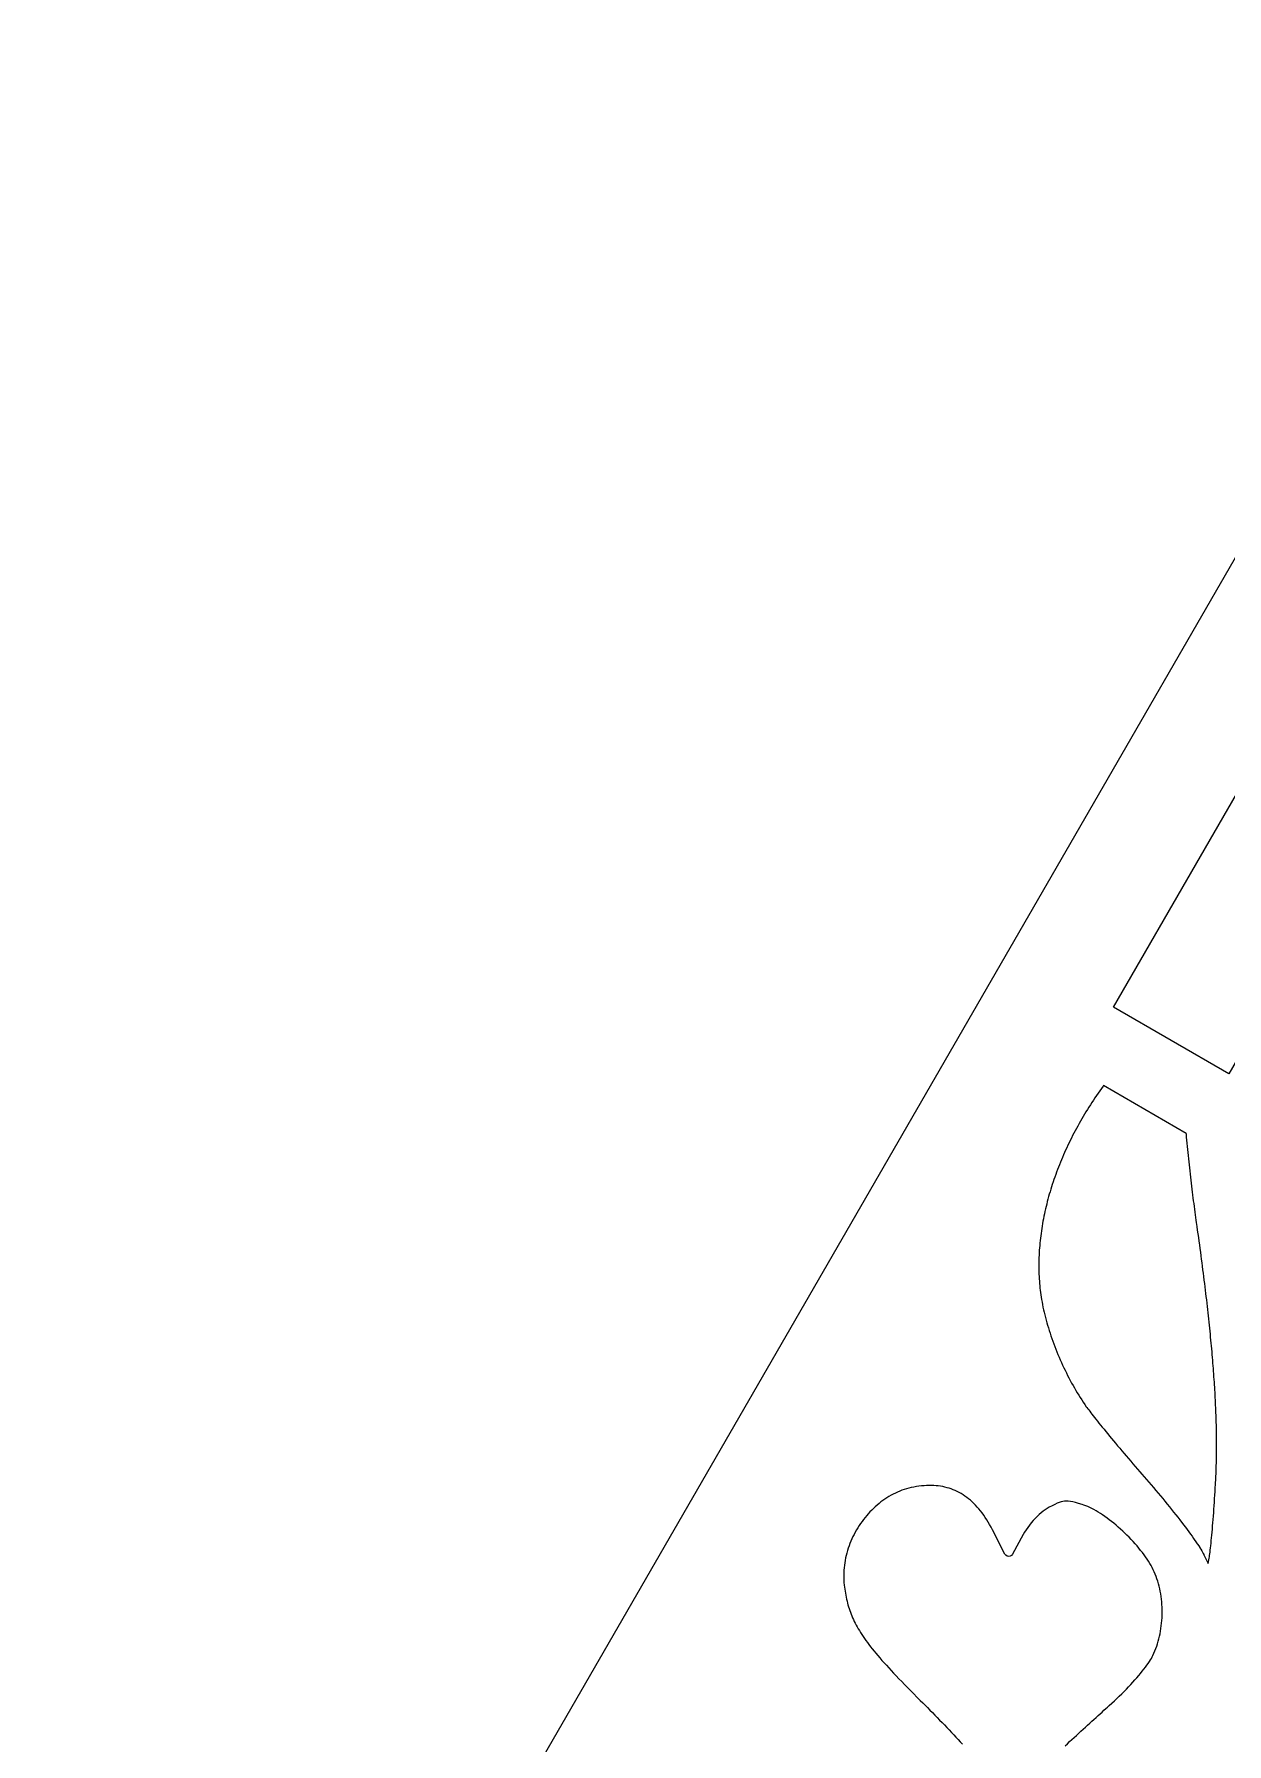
# Model space of a CAD drawing. Header units: millimetres. Extents: x 10 to 410, y 18 to 283.
# Drawn here: x 232 to 259.77, y 241.82 to 281.62 of the extents above; entities that cross this region are included whole.
import ezdxf

# ---------------------------------------------------------------- set-up
doc = ezdxf.new("R2010")
doc.units = ezdxf.units.MM
doc.layers.add('CUT', color=1, linetype='Continuous')

msp = doc.modelspace()

# ---------------------------------------------------------------- linework, layer by layer
at = {"layer": 'CUT'}
for points in [[(337, 160.3782), (372, 221), (337, 281.6218), (267, 281.6218), (232, 221), (267, 160.3782)], [(263.8673, 264.4356), (259.8173, 257.4208), (257.1327, 258.9708), (261.1827, 265.9856)], [(256.8976, 257.1435), (256.8852, 257.1266), (256.847, 257.0736), (256.8091, 257.0204), (256.7718, 256.9671), (256.7348, 256.9135), (256.6983, 256.8597), (256.6623, 256.8058), (256.6268, 256.7517), (256.5917, 256.6975), (256.5571, 256.643), (256.5228, 256.5884), (256.4891, 256.5338), (256.456, 256.479), (256.4232, 256.4239), (256.3909, 256.3687), (256.3591, 256.3134), (256.3277, 256.258), (256.2969, 256.2025), (256.2666, 256.1469), (256.2367, 256.0911), (256.2072, 256.0351), (256.1783, 255.9793), (256.15, 255.9232), (256.122, 255.8669), (256.0945, 255.8107), (256.0676, 255.7544), (256.0412, 255.698), (256.0152, 255.6413), (255.9898, 255.5848), (255.9649, 255.5281), (255.9404, 255.4712), (255.9164, 255.4145), (255.893, 255.3577), (255.8701, 255.3008), (255.8477, 255.2438), (255.8258, 255.1868), (255.8044, 255.1298), (255.7836, 255.0726), (255.7631, 255.0155), (255.7433, 254.9585), (255.7241, 254.9012), (255.7052, 254.844), (255.687, 254.7869), (255.6693, 254.7297), (255.6521, 254.6725), (255.6354, 254.6152), (255.6193, 254.5581), (255.6037, 254.5008), (255.5886, 254.4436), (255.574, 254.3864), (255.56, 254.3294), (255.5467, 254.2723), (255.5337, 254.2151), (255.5213, 254.158), (255.5095, 254.1011), (255.4983, 254.0441), (255.4876, 253.9872), (255.4774, 253.9303), (255.4678, 253.8735), (255.4588, 253.8167), (255.4503, 253.76), (255.4424, 253.7035), (255.435, 253.6469), (255.4281, 253.5904), (255.4219, 253.5341), (255.4162, 253.4777), (255.4111, 253.4217), (255.4066, 253.3655), (255.4026, 253.3095), (255.3992, 253.2537), (255.3964, 253.1978), (255.3941, 253.1422), (255.3925, 253.0866), (255.3914, 253.0312), (255.3909, 252.9758), (255.391, 252.9207), (255.3917, 252.8656), (255.3929, 252.8107), (255.3947, 252.756), (255.3972, 252.7013), (255.4001, 252.6468), (255.4037, 252.5926), (255.408, 252.5385), (255.4128, 252.4845), (255.4181, 252.4307), (255.4241, 252.3771), (255.4308, 252.3236), (255.4379, 252.2703), (255.4457, 252.2173), (255.4549, 252.16), (255.465, 252.1022), (255.476, 252.0439), (255.4878, 251.9851), (255.5005, 251.9258), (255.514, 251.8662), (255.5284, 251.8062), (255.5436, 251.7458), (255.5597, 251.685), (255.5764, 251.6241), (255.5941, 251.5628), (255.6125, 251.5014), (255.6317, 251.4397), (255.6516, 251.3779), (255.6723, 251.316), (255.6937, 251.2539), (255.7158, 251.1919), (255.7385, 251.1299), (255.762, 251.0679), (255.7862, 251.0058), (255.8109, 250.9439), (255.8365, 250.8821), (255.8625, 250.8204), (255.8892, 250.759), (255.9166, 250.6976), (255.9444, 250.6366), (255.9729, 250.5759), (256.002, 250.5154), (256.0316, 250.4553), (256.0617, 250.3957), (256.0924, 250.3363), (256.1236, 250.2774), (256.1552, 250.2191), (256.1874, 250.1612), (256.22, 250.1037), (256.2531, 250.047), (256.2865, 249.9909), (256.3204, 249.9353), (256.3549, 249.8804), (256.3896, 249.8263), (256.4247, 249.7728), (256.4602, 249.7201), (256.496, 249.6683), (256.5122, 249.6456), (256.5307, 249.6201), (256.5515, 249.5921), (256.5747, 249.5614), (256.5998, 249.5284), (256.627, 249.4933), (256.6563, 249.4558), (256.6874, 249.4163), (256.7203, 249.3748), (256.7548, 249.3315), (256.791, 249.2865), (256.8288, 249.2396), (256.8681, 249.1912), (256.9087, 249.1414), (256.9507, 249.09), (256.9939, 249.0375), (257.0383, 248.9837), (257.0838, 248.9287), (257.1302, 248.8728), (257.1777, 248.8159), (257.226, 248.7583), (257.2752, 248.6997), (257.325, 248.6406), (257.3753, 248.5809), (257.4263, 248.5207), (257.4778, 248.4602), (257.5298, 248.3993), (257.5821, 248.3381), (257.6345, 248.277), (257.6872, 248.2158), (257.74, 248.1546), (257.7929, 248.0937), (257.8457, 248.033), (257.8984, 247.9724), (257.9527, 247.91), (257.953, 247.9097), (258.0072, 247.8469), (258.0075, 247.8466), (258.0615, 247.7835), (258.0617, 247.7832), (258.1155, 247.7198), (258.1157, 247.7196), (258.1692, 247.6562), (258.1696, 247.6558), (258.2226, 247.5923), (258.2228, 247.5921), (258.2754, 247.5287), (258.2756, 247.5283), (258.3276, 247.4651), (258.3278, 247.4649), (258.3792, 247.402), (258.3795, 247.4017), (258.4302, 247.3392), (258.4304, 247.3389), (258.4803, 247.2769), (258.4806, 247.2765), (258.5296, 247.215), (258.5298, 247.2148), (258.5779, 247.1541), (258.5782, 247.1537), (258.6253, 247.0937), (258.6255, 247.0934), (258.6714, 247.0344), (258.6716, 247.0341), (258.7165, 246.976), (258.7169, 246.9756), (258.7604, 246.9186), (258.7607, 246.9182), (258.8029, 246.8624), (258.803, 246.8622), (258.8439, 246.8078), (258.8444, 246.8072), (258.8837, 246.7541), (258.884, 246.7537), (258.9218, 246.7021), (258.9221, 246.7016), (258.9583, 246.6516), (258.9588, 246.651), (258.9932, 246.6027), (258.9935, 246.6022), (259.0261, 246.5558), (259.0266, 246.5551), (259.0574, 246.5105), (259.0579, 246.5098), (259.0868, 246.4672), (259.0873, 246.4664), (259.1141, 246.426), (259.1148, 246.4249), (259.1395, 246.3866), (259.1402, 246.3855), (259.1627, 246.3496), (259.1636, 246.3482), (259.1839, 246.3146), (259.1848, 246.3131), (259.2028, 246.2821), (259.2041, 246.2798), (259.2196, 246.2514), (259.2209, 246.2489), (259.234, 246.2232), (259.2349, 246.2214), (259.3355, 246.0138), (259.3577, 246.1405), (259.3624, 246.1691), (259.3673, 246.202), (259.3725, 246.2398), (259.3779, 246.2819), (259.3834, 246.3282), (259.3891, 246.3783), (259.395, 246.4321), (259.4009, 246.4891), (259.4069, 246.5496), (259.413, 246.6128), (259.4191, 246.6789), (259.4254, 246.7476), (259.4316, 246.8184), (259.4377, 246.8916), (259.4439, 246.9666), (259.45, 247.0433), (259.4561, 247.1216), (259.4622, 247.2011), (259.4681, 247.2816), (259.4738, 247.3631), (259.4795, 247.4452), (259.485, 247.5278), (259.4904, 247.6106), (259.4956, 247.6934), (259.5005, 247.7761), (259.5053, 247.8584), (259.5079, 247.9065), (259.5104, 247.9548), (259.5127, 248.0034), (259.5149, 248.0523), (259.517, 248.1012), (259.5189, 248.1505), (259.5207, 248.2), (259.5222, 248.2498), (259.5237, 248.2998), (259.525, 248.3499), (259.5261, 248.4006), (259.5272, 248.4513), (259.528, 248.5022), (259.5287, 248.5536), (259.5293, 248.6052), (259.5297, 248.657), (259.5299, 248.7091), (259.53, 248.7616), (259.53, 248.8143), (259.5298, 248.8672), (259.5294, 248.9206), (259.5289, 248.9742), (259.5282, 249.0282), (259.5274, 249.0825), (259.5264, 249.1371), (259.5253, 249.192), (259.524, 249.2472), (259.5225, 249.3027), (259.5209, 249.3587), (259.5192, 249.415), (259.5173, 249.4716), (259.5152, 249.5287), (259.513, 249.586), (259.5106, 249.6436), (259.508, 249.7017), (259.5053, 249.7602), (259.5024, 249.819), (259.4994, 249.8783), (259.4963, 249.9378), (259.4929, 249.9978), (259.4894, 250.0583), (259.4857, 250.1191), (259.4819, 250.1803), (259.4779, 250.2419), (259.4737, 250.3039), (259.4694, 250.3664), (259.465, 250.4293), (259.4603, 250.4926), (259.4555, 250.5564), (259.4505, 250.6206), (259.4454, 250.6852), (259.44, 250.7503), (259.4347, 250.8159), (259.429, 250.8819), (259.4232, 250.9483), (259.4172, 251.0154), (259.4111, 251.0828), (259.4048, 251.1506), (259.3984, 251.219), (259.3917, 251.2878), (259.3849, 251.3572), (259.3779, 251.4271), (259.3708, 251.4975), (259.3635, 251.5683), (259.3561, 251.6397), (259.3484, 251.7115), (259.3406, 251.784), (259.3326, 251.8569), (259.3244, 251.9304), (259.3161, 252.0043), (259.3075, 252.0789), (259.299, 252.154), (259.2901, 252.2296), (259.2811, 252.3058), (259.2719, 252.3825), (259.2625, 252.4598), (259.253, 252.5377), (259.2433, 252.6162), (259.2334, 252.6953), (259.2234, 252.7748), (259.2131, 252.855), (259.2027, 252.9358), (259.1921, 253.0171), (259.1814, 253.0991), (259.1705, 253.1818), (259.1594, 253.2649), (259.1481, 253.3487), (259.1366, 253.4331), (259.1249, 253.5182), (259.1131, 253.6039), (259.1012, 253.6902), (259.089, 253.7771), (259.0766, 253.8647), (259.0641, 253.953), (259.0556, 254.0133), (259.047, 254.0746), (259.0469, 254.0749), (259.0384, 254.137), (259.0384, 254.1372), (259.0299, 254.2003), (259.0299, 254.2005), (259.0214, 254.2645), (259.0213, 254.2648), (259.0129, 254.3295), (259.0044, 254.395), (259.0044, 254.3953), (258.996, 254.4616), (258.996, 254.4617), (258.9876, 254.5286), (258.9876, 254.5288), (258.9792, 254.5964), (258.9791, 254.5966), (258.9708, 254.6649), (258.9625, 254.7336), (258.9625, 254.7338), (258.9543, 254.8031), (258.9461, 254.8727), (258.9461, 254.8729), (258.938, 254.9431), (258.9299, 255.0135), (258.9298, 255.0137), (258.9218, 255.0845), (258.9218, 255.0846), (258.9139, 255.1556), (258.9139, 255.1558), (258.9061, 255.227), (258.8983, 255.2984), (258.8983, 255.2986), (258.8906, 255.3702), (258.8906, 255.3703), (258.883, 255.4419), (258.8829, 255.4421), (258.8754, 255.5138), (258.8754, 255.5139), (258.868, 255.5856), (258.868, 255.5858), (258.8607, 255.6574), (258.8607, 255.6575), (258.8535, 255.7291), (258.8535, 255.7292), (258.8464, 255.8006), (258.8464, 255.8007), (258.8394, 255.8719), (258.8394, 255.872), (258.8325, 255.943), (258.8324, 255.9433), (258.8257, 256.014), (258.8257, 256.0141), (258.8241, 256.0312)]]:
    msp.add_lwpolyline(points, close=True, dxfattribs=at)
msp.add_lwpolyline([(256.0045, 241.773), (256.0565, 241.8211), (256.1087, 241.8694), (256.161, 241.9178), (256.1611, 241.9179), (256.2135, 241.9662), (256.2659, 242.0145), (256.3182, 242.0627), (256.3183, 242.0628), (256.3704, 242.1107), (256.3706, 242.1109), (256.4224, 242.1583), (256.4738, 242.2055), (256.4739, 242.2056), (256.5249, 242.2523), (256.525, 242.2524), (256.5755, 242.2985), (256.5756, 242.2986), (256.6255, 242.3439), (256.6745, 242.3887), (256.6746, 242.3888), (256.723, 242.4328), (256.7705, 242.4758), (256.817, 242.5179), (256.8171, 242.518), (256.8625, 242.559), (256.9067, 242.5989), (256.9068, 242.599), (256.9498, 242.6377), (256.9499, 242.6378), (256.9917, 242.6753), (257.0317, 242.7112), (257.0912, 242.7649), (257.1497, 242.8189), (257.2076, 242.8732), (257.2644, 242.9277), (257.3202, 242.9823), (257.375, 243.037), (257.4285, 243.0915), (257.4806, 243.1457), (257.5313, 243.1996), (257.5806, 243.2531), (257.6281, 243.3058), (257.6739, 243.3579), (257.7179, 243.4091), (257.76, 243.4594), (257.8, 243.5084), (257.8377, 243.5563), (257.8732, 243.6029), (257.9065, 243.6478), (257.937, 243.691), (257.965, 243.7325), (257.9903, 243.7719), (258.0127, 243.8091), (258.032, 243.8438), (258.0485, 243.8763), (258.0725, 243.9281), (258.0952, 243.9814), (258.1165, 244.0358), (258.1364, 244.0914), (258.1548, 244.1479), (258.1717, 244.2055), (258.1873, 244.2639), (258.2014, 244.3231), (258.2141, 244.3829), (258.2252, 244.4434), (258.235, 244.5045), (258.2432, 244.5661), (258.2501, 244.6281), (258.2555, 244.6902), (258.2593, 244.7526), (258.2617, 244.8152), (258.2626, 244.8778), (258.262, 244.9404), (258.26, 245.003), (258.2565, 245.0653), (258.2515, 245.1273), (258.2451, 245.1891), (258.2372, 245.2504), (258.2278, 245.3111), (258.2169, 245.3713), (258.2046, 245.431), (258.1909, 245.4897), (258.1757, 245.5476), (258.1591, 245.6046), (258.141, 245.6607), (258.1215, 245.7158), (258.1005, 245.7696), (258.0782, 245.8222), (258.0545, 245.8735), (258.0306, 245.9212), (258.0043, 245.9697), (257.9758, 246.0189), (257.945, 246.0687), (257.9121, 246.1192), (257.8774, 246.17), (257.8408, 246.2211), (257.8023, 246.2724), (257.7621, 246.3238), (257.7205, 246.3752), (257.6774, 246.4264), (257.6329, 246.4775), (257.5872, 246.5281), (257.5403, 246.5784), (257.4924, 246.6282), (257.4437, 246.6772), (257.394, 246.7255), (257.3436, 246.7732), (257.2927, 246.8197), (257.2412, 246.8653), (257.1893, 246.9097), (257.1371, 246.953), (257.0849, 246.9951), (257.0325, 247.0355), (256.9802, 247.0746), (256.928, 247.112), (256.876, 247.1477), (256.8245, 247.1817), (256.7735, 247.2138), (256.7231, 247.2438), (256.6735, 247.2719), (256.6248, 247.2977), (256.577, 247.3213), (256.5305, 247.3425), (256.4852, 247.3612), (256.4414, 247.3776), (256.3985, 247.3916), (256.3184, 247.415), (256.2467, 247.4345), (256.1833, 247.4495), (256.1274, 247.4601), (256.0777, 247.4664), (256.0329, 247.4687), (255.9911, 247.4671), (255.9503, 247.4616), (255.9085, 247.452), (255.8639, 247.4378), (255.8147, 247.4184), (255.7599, 247.3935), (255.6986, 247.3629), (255.6308, 247.3269), (255.5857, 247.3007), (255.5399, 247.2706), (255.4931, 247.2362), (255.4455, 247.1982), (255.3979, 247.1567), (255.3505, 247.112), (255.3038, 247.065), (255.2582, 247.0156), (255.214, 246.9644), (255.1717, 246.9118), (255.1316, 246.8582), (255.0941, 246.804), (255.0595, 246.7496), (255.0277, 246.6946), (254.7756, 246.2349), (254.7529, 246.207), (254.7218, 246.1889), (254.6864, 246.183), (254.6511, 246.19), (254.6206, 246.209), (254.5988, 246.2376), (254.3119, 246.8003), (254.2792, 246.863), (254.2461, 246.9231), (254.2122, 246.9811), (254.1777, 247.0373), (254.1426, 247.0914), (254.1067, 247.1436), (254.0703, 247.1937), (254.0332, 247.2419), (253.9955, 247.2881), (253.9571, 247.3324), (253.9181, 247.3747), (253.8786, 247.415), (253.8384, 247.4534), (253.7975, 247.4898), (253.7559, 247.5245), (253.7138, 247.5572), (253.671, 247.588), (253.6276, 247.6169), (253.5835, 247.644), (253.5387, 247.6693), (253.4932, 247.6927), (253.447, 247.7143), (253.4003, 247.7341), (253.3526, 247.7521), (253.3041, 247.7684), (253.2552, 247.7828), (253.2051, 247.7954), (253.1544, 247.8063), (253.1028, 247.8154), (253.0505, 247.8227), (252.9973, 247.8281), (252.9431, 247.8318), (252.8881, 247.8337), (252.8322, 247.8338), (252.7754, 247.8321), (252.7178, 247.8285), (252.6592, 247.8231), (252.5996, 247.8158), (252.5393, 247.8067), (252.478, 247.7957), (252.4158, 247.7829), (252.3619, 247.7701), (252.3087, 247.7554), (252.2558, 247.739), (252.2035, 247.7209), (252.1519, 247.701), (252.1008, 247.6793), (252.0501, 247.656), (252.0002, 247.6311), (251.9509, 247.6046), (251.9023, 247.5765), (251.8544, 247.547), (251.8072, 247.5159), (251.7608, 247.4834), (251.7152, 247.4495), (251.6704, 247.4142), (251.6265, 247.3776), (251.5834, 247.3396), (251.5412, 247.3004), (251.5, 247.2601), (251.4599, 247.2186), (251.4207, 247.176), (251.3826, 247.1321), (251.3454, 247.0872), (251.3094, 247.0414), (251.2746, 246.9946), (251.2408, 246.9468), (251.2083, 246.8982), (251.177, 246.8488), (251.1469, 246.7985), (251.1181, 246.7475), (251.0906, 246.6956), (251.0643, 246.6432), (251.0395, 246.5902), (251.0161, 246.5365), (250.994, 246.4823), (250.9735, 246.4275), (250.9543, 246.3722), (250.9366, 246.3167), (250.9206, 246.2608), (250.9059, 246.2043), (250.8929, 246.1478), (250.8815, 246.0908), (250.8717, 246.0336), (250.8635, 245.9763), (250.8569, 245.9189), (250.8522, 245.8615), (250.849, 245.8038), (250.8477, 245.7462), (250.8481, 245.6886), (250.8503, 245.6311), (250.8543, 245.5736), (250.8601, 245.5158), (250.8662, 245.4666), (250.8728, 245.4179), (250.88, 245.3699), (250.8878, 245.3228), (250.8961, 245.2763), (250.905, 245.2306), (250.9146, 245.1856), (250.9248, 245.1411), (250.9359, 245.0971), (250.9476, 245.0535), (250.9602, 245.0103), (250.9735, 244.9674), (250.9877, 244.9249), (251.0028, 244.8825), (251.0189, 244.8401), (251.036, 244.7978), (251.054, 244.7556), (251.0731, 244.7133), (251.0933, 244.6708), (251.1146, 244.6282), (251.1371, 244.5853), (251.1609, 244.5421), (251.1859, 244.4985), (251.2122, 244.4544), (251.2398, 244.41), (251.2688, 244.3649), (251.2993, 244.3193), (251.3312, 244.2729), (251.3646, 244.226), (251.3995, 244.1782), (251.436, 244.1297), (251.4742, 244.0803), (251.514, 244.0299), (251.5555, 243.9786), (251.5987, 243.9262), (251.6436, 243.8729), (251.6904, 243.8185), (251.739, 243.7627), (251.7895, 243.7058), (251.8418, 243.6476), (251.8961, 243.5881), (251.9523, 243.5273), (252.0106, 243.465), (252.0709, 243.4012), (252.1333, 243.3359), (252.1977, 243.269), (252.2643, 243.2005), (252.3331, 243.1303), (252.4041, 243.0583), (252.4774, 242.9846), (252.5529, 242.909), (252.6308, 242.8313), (252.687, 242.7753), (252.6872, 242.7751), (252.7435, 242.7187), (252.7437, 242.7186), (252.8001, 242.6618), (252.8003, 242.6615), (252.8567, 242.6043), (252.8568, 242.6042), (252.9131, 242.5469), (252.9134, 242.5466), (252.9696, 242.489), (252.9698, 242.4888), (253.0258, 242.4311), (253.0259, 242.431), (253.0817, 242.3732), (253.1372, 242.3156), (253.1375, 242.3153), (253.1925, 242.2577), (253.1926, 242.2576), (253.2472, 242.2003), (253.2474, 242.2001), (253.3015, 242.143), (253.3017, 242.1428), (253.3552, 242.086), (253.3554, 242.0857), (253.4082, 242.0293), (253.4083, 242.0292), (253.4605, 241.9732), (253.4607, 241.973), (253.5121, 241.9176), (253.5123, 241.9174), (253.5628, 241.8626), (253.563, 241.8624), (253.6126, 241.8083)], dxfattribs=at)

doc.saveas('drawing.dxf')
